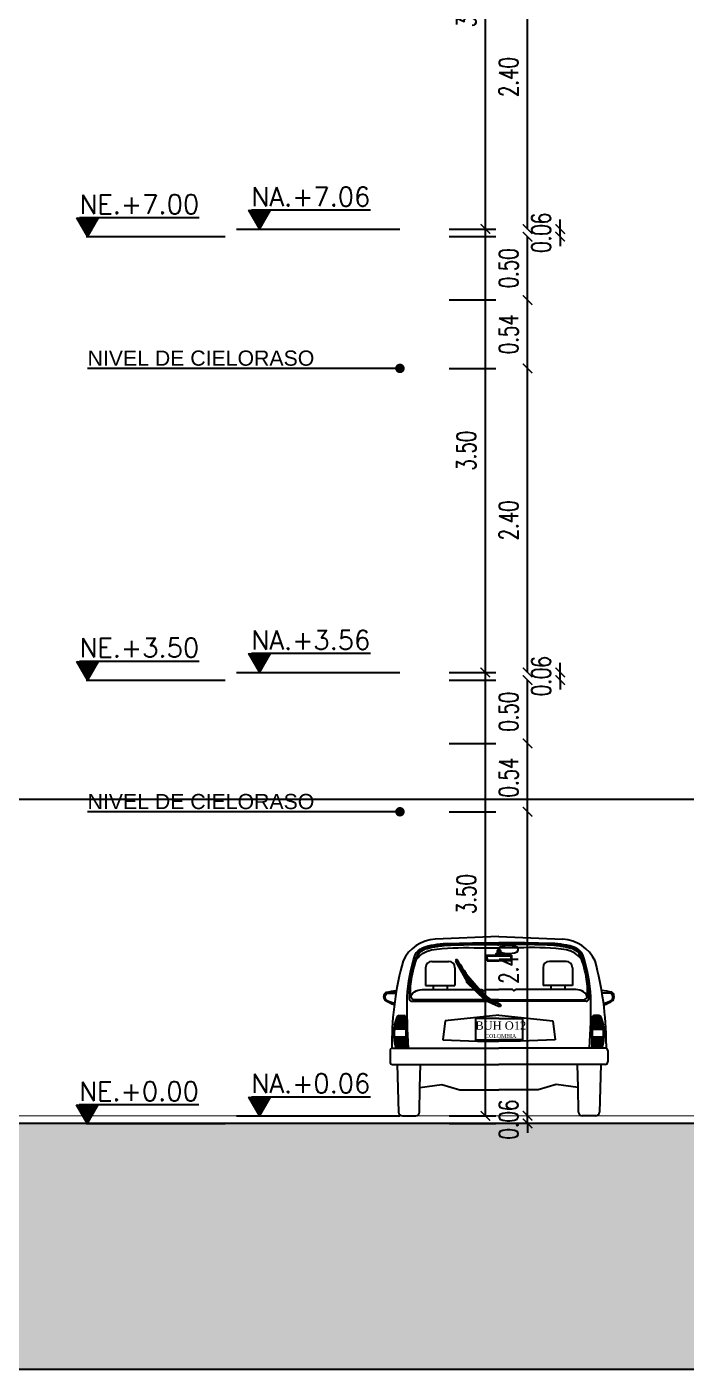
# Model space of a CAD drawing. Header units: millimetres. Extents: x 2056 to 4470, y 1400 to 3101.
# Drawn here: x 2068.62 to 2073.82, y 1438.33 to 1448.92 of the extents above; entities that cross this region are included whole.
import ezdxf

# ---------------------------------------------------------------- set-up
doc = ezdxf.new("R2010")
doc.units = ezdxf.units.MM
doc.linetypes.add('HIDDEN', pattern=[9.525, 6.35, -3.175])
for name, color, linetype in [('A-252', 252, 'Continuous'), ('A-PLAN-1', 5, 'Continuous'), ('A-PLAN-2', 4, 'Continuous'), ('A-PLAN-3', 3, 'Continuous'), ('A-PLAN-6', 9, 'Continuous'), ('A-PROY', 15, 'HIDDEN')]:
    doc.layers.add(name, color=color, linetype=linetype)
doc.styles.add('COTAS', font='romans.shx', dxfattribs={"width": 0.7})
doc.styles.add('NUEVO', font='SIMPLEX')
doc.styles.add('ROMAN', font='arial.ttf')
doc.styles.add('TIMES', font='times.shx')
doc.dimstyles.new('DIM75', dxfattribs={"dimtxt": 0.15, "dimasz": 0.075, "dimexe": 0, "dimexo": 0, "dimgap": 0.075, "dimtad": 1, "dimzin": 1, "dimdsep": 46, "dimtxsty": 'COTAS', "dimblk": 'ARCHTICK', "dimcen": 0, "dimse1": 1, "dimse2": 1, "dimclrd": 8, "dimclre": 8, "dimclrt": 54, "dimaunit": 1, "dimazin": 0, "dimtfac": 1, "dimtix": 1, "dimtmove": 1, "dimatfit": 3, "dimldrblk": 'DOT', "dimfxl": 1, "dimtvp": 1.75, "dimtolj": 1, "dimtzin": 4, "dimarcsym": 0})

# ---------------------------------------------------------------- blocks, each defined once
blk = doc.blocks.new('NE-2')
for p, q in [((-0.00083, 0.0015), (-0.00083, 0.00144)), ((-0.00079, 0.0015), (-0.00079, 0.00137)), ((-0.00075, 0.0015), (-0.00075, 0.00131)), ((-0.00072, 0.0015), (-0.00072, 0.00124)), ((-0.00068, 0.0015), (-0.00068, 0.00118)), ((-0.00064, 0.0015), (-0.00064, 0.00111)), ((-0.0006, 0.0015), (-0.0006, 0.00105)), ((-0.00057, 0.0015), (-0.00057, 0.00098)), ((-0.00053, 0.0015), (-0.00053, 0.00092)), ((-0.00049, 0.0015), (-0.00049, 0.00085)), ((-0.00045, 0.0015), (-0.00045, 0.00079)), ((-0.00042, 0.0015), (-0.00042, 0.00072)), ((-0.00038, 0.0015), (-0.00038, 0.00066)), ((-0.00034, 0.0015), (-0.00034, 0.00059)), ((-0.0003, 0.0015), (-0.0003, 0.00053)), ((-0.00027, 0.0015), (-0.00027, 0.00046)), ((-0.00023, 0.0015), (-0.00023, 0.0004)), ((-0.00019, 0.0015), (-0.00019, 0.00033)), ((-0.00015, 0.0015), (-0.00015, 0.00027)), ((-0.00012, 0.0015), (-0.00012, 0.0002)), ((-0.00008, 0.0015), (-0.00008, 0.00014)), ((-0.00004, 0.0015), (-0.00004, 0.00007)), ((0, 0.0015), (0, 0.00001)), ((0.00003, 0.0015), (0.00003, 0.00006)), ((0.00007, 0.0015), (0.00007, 0.00012)), ((0.00011, 0.0015), (0.00011, 0.00019)), ((0.00015, 0.0015), (0.00015, 0.00025)), ((0.00018, 0.0015), (0.00018, 0.00032)), ((0.00022, 0.0015), (0.00022, 0.00038)), ((0.00026, 0.0015), (0.00026, 0.00045)), ((0.0003, 0.0015), (0.0003, 0.00051)), ((0.00033, 0.0015), (0.00033, 0.00058)), ((0.00037, 0.0015), (0.00037, 0.00064)), ((0.00041, 0.0015), (0.00041, 0.00071)), ((0.00045, 0.0015), (0.00045, 0.00077)), ((0.00048, 0.0015), (0.00048, 0.00084)), ((0.00052, 0.0015), (0.00052, 0.0009)), ((0.00056, 0.0015), (0.00056, 0.00097)), ((0.0006, 0.0015), (0.0006, 0.00103)), ((0.00063, 0.0015), (0.00063, 0.0011)), ((0.00067, 0.0015), (0.00067, 0.00116)), ((0.00071, 0.0015), (0.00071, 0.00123)), ((0.00075, 0.0015), (0.00075, 0.00129)), ((0.00078, 0.0015), (0.00078, 0.00136)), ((0.00082, 0.0015), (0.00082, 0.00142)), ((0.00086, 0.0015), (0.00086, 0.00149))]:
    blk.add_line(p, q)
blk.add_lwpolyline([(-0.00087, 0.0015), (0, 0), (0.00087, 0.0015)])
at = {"style": 'NUEVO', "flags": 4}
blk.add_attdef('NE.', (-0.00064, 0.0018), '', height=0.0015, dxfattribs=at)
blk = doc.blocks.new('_ArchTick')
at = {"color": 0, "linetype": 'ByBlock', "const_width": 0.15}
blk.add_lwpolyline([(-0.5, -0.5), (0.5, 0.5)], dxfattribs=at)
blk = doc.blocks.new('_Dot')
at = {"color": 0, "linetype": 'ByBlock', "lineweight": -2}
blk.add_line((-0.5, 0), (-1, 0), dxfattribs=at)
at = {"color": 0, "linetype": 'ByBlock', "const_width": 0.5}
blk.add_lwpolyline([(-0.25, 0, 1), (0.25, 0, 1)], format="xyb", close=True, dxfattribs=at)
blk = doc.blocks.new('*D206')
at = {"color": 8, "lineweight": -2, "transparency": 16777216}
for p, q in [((2.385, 0.06), (2.385, 0.135)), ((2.385, 0), (2.385, 0.06)), ((2.385, 0), (2.385, -0.075))]:
    blk.add_line(p, q, dxfattribs=at)
at = {"color": 8, "lineweight": -2, "transparency": 16777216, "xscale": 0.075, "yscale": 0.075, "zscale": 0.075}
for p, rotation in [((2.385, 0.06), 270), ((2.385, 0), 90)]:
    blk.add_blockref('_ArchTick', p, dxfattribs=dict(at, rotation=rotation))
at = {"color": 54, "transparency": 16777216, "insert": (2.235, 0.03), "char_height": 0.15, "attachment_point": 5, "rotation": 90, "style": 'COTAS'}
blk.add_mtext('\\A1;0.06', dxfattribs=at)
blk = doc.blocks.new('*D207')
at = {"color": 8, "lineweight": -2, "transparency": 16777216}
blk.add_line((2.385, 0.06), (2.385, 2.46), dxfattribs=at)
at = {"color": 8, "lineweight": -2, "transparency": 16777216, "xscale": 0.075, "yscale": 0.075, "zscale": 0.075}
for p, rotation in [((2.385, 2.46), 90), ((2.385, 0.06), 270)]:
    blk.add_blockref('_ArchTick', p, dxfattribs=dict(at, rotation=rotation))
at = {"color": 54, "transparency": 16777216, "insert": (2.235, 1.26), "char_height": 0.15, "attachment_point": 5, "rotation": 90, "style": 'COTAS'}
blk.add_mtext('\\A1;2.40', dxfattribs=at)
blk = doc.blocks.new('*D199')
at = {"color": 8, "lineweight": -2, "transparency": 16777216}
blk.add_line((2.385, 2.46), (2.385, 3), dxfattribs=at)
at = {"color": 8, "lineweight": -2, "transparency": 16777216, "xscale": 0.075, "yscale": 0.075, "zscale": 0.075}
for p, rotation in [((2.385, 3), 90), ((2.385, 2.46), 270)]:
    blk.add_blockref('_ArchTick', p, dxfattribs=dict(at, rotation=rotation))
at = {"color": 54, "transparency": 16777216, "insert": (2.235, 2.73), "char_height": 0.15, "attachment_point": 5, "rotation": 90, "style": 'COTAS'}
blk.add_mtext('\\A1;0.54', dxfattribs=at)
blk = doc.blocks.new('*D208')
at = {"color": 8, "lineweight": -2, "transparency": 16777216}
blk.add_line((2.385, 3), (2.385, 3.5), dxfattribs=at)
at = {"color": 8, "lineweight": -2, "transparency": 16777216, "xscale": 0.075, "yscale": 0.075, "zscale": 0.075}
for p, rotation in [((2.385, 3.5), 90), ((2.385, 3), 270)]:
    blk.add_blockref('_ArchTick', p, dxfattribs=dict(at, rotation=rotation))
at = {"color": 54, "transparency": 16777216, "insert": (2.235, 3.25), "char_height": 0.15, "attachment_point": 5, "rotation": 90, "style": 'COTAS'}
blk.add_mtext('\\A1;0.50', dxfattribs=at)
blk = doc.blocks.new('*D200')
at = {"color": 8, "lineweight": -2, "transparency": 16777216}
for p, q in [((2.642, 3.56), (2.642, 3.635)), ((2.642, 3.5), (2.642, 3.56)), ((2.642, 3.5), (2.642, 3.425))]:
    blk.add_line(p, q, dxfattribs=at)
at = {"color": 8, "lineweight": -2, "transparency": 16777216, "xscale": 0.075, "yscale": 0.075, "zscale": 0.075}
for p, rotation in [((2.642, 3.56), 270), ((2.642, 3.5), 90)]:
    blk.add_blockref('_ArchTick', p, dxfattribs=dict(at, rotation=rotation))
at = {"color": 54, "transparency": 16777216, "insert": (2.492, 3.53), "char_height": 0.15, "attachment_point": 5, "rotation": 90, "style": 'COTAS'}
blk.add_mtext('\\A1;0.06', dxfattribs=at)
blk = doc.blocks.new('*D201')
at = {"color": 8, "lineweight": -2, "transparency": 16777216}
blk.add_line((2.385, 3.56), (2.385, 5.96), dxfattribs=at)
at = {"color": 8, "lineweight": -2, "transparency": 16777216, "xscale": 0.075, "yscale": 0.075, "zscale": 0.075}
for p, rotation in [((2.385, 5.96), 90), ((2.385, 3.56), 270)]:
    blk.add_blockref('_ArchTick', p, dxfattribs=dict(at, rotation=rotation))
at = {"color": 54, "transparency": 16777216, "insert": (2.235, 4.76), "char_height": 0.15, "attachment_point": 5, "rotation": 90, "style": 'COTAS'}
blk.add_mtext('\\A1;2.40', dxfattribs=at)
blk = doc.blocks.new('*D202')
at = {"color": 8, "lineweight": -2, "transparency": 16777216}
blk.add_line((2.385, 5.96), (2.385, 6.5), dxfattribs=at)
at = {"color": 8, "lineweight": -2, "transparency": 16777216, "xscale": 0.075, "yscale": 0.075, "zscale": 0.075}
for p, rotation in [((2.385, 6.5), 90), ((2.385, 5.96), 270)]:
    blk.add_blockref('_ArchTick', p, dxfattribs=dict(at, rotation=rotation))
at = {"color": 54, "transparency": 16777216, "insert": (2.235, 6.23), "char_height": 0.15, "attachment_point": 5, "rotation": 90, "style": 'COTAS'}
blk.add_mtext('\\A1;0.54', dxfattribs=at)
blk = doc.blocks.new('*D209')
at = {"color": 8, "lineweight": -2, "transparency": 16777216}
blk.add_line((2.385, 6.5), (2.385, 7), dxfattribs=at)
at = {"color": 8, "lineweight": -2, "transparency": 16777216, "xscale": 0.075, "yscale": 0.075, "zscale": 0.075}
for p, rotation in [((2.385, 7), 90), ((2.385, 6.5), 270)]:
    blk.add_blockref('_ArchTick', p, dxfattribs=dict(at, rotation=rotation))
at = {"color": 54, "transparency": 16777216, "insert": (2.235, 6.75), "char_height": 0.15, "attachment_point": 5, "rotation": 90, "style": 'COTAS'}
blk.add_mtext('\\A1;0.50', dxfattribs=at)
blk = doc.blocks.new('*D203')
at = {"color": 8, "lineweight": -2, "transparency": 16777216}
for p, q in [((2.642, 7.06), (2.642, 7.135)), ((2.642, 7), (2.642, 7.06)), ((2.642, 7), (2.642, 6.925))]:
    blk.add_line(p, q, dxfattribs=at)
at = {"color": 8, "lineweight": -2, "transparency": 16777216, "xscale": 0.075, "yscale": 0.075, "zscale": 0.075}
for p, rotation in [((2.642, 7.06), 270), ((2.642, 7), 90)]:
    blk.add_blockref('_ArchTick', p, dxfattribs=dict(at, rotation=rotation))
at = {"color": 54, "transparency": 16777216, "insert": (2.492, 7.03), "char_height": 0.15, "attachment_point": 5, "rotation": 90, "style": 'COTAS'}
blk.add_mtext('\\A1;0.06', dxfattribs=at)
blk = doc.blocks.new('*D210')
at = {"color": 8, "lineweight": -2, "transparency": 16777216}
blk.add_line((2.385, 7.06), (2.385, 9.46), dxfattribs=at)
at = {"color": 8, "lineweight": -2, "transparency": 16777216, "xscale": 0.075, "yscale": 0.075, "zscale": 0.075}
for p, rotation in [((2.385, 9.46), 90), ((2.385, 7.06), 270)]:
    blk.add_blockref('_ArchTick', p, dxfattribs=dict(at, rotation=rotation))
at = {"color": 54, "transparency": 16777216, "insert": (2.235, 8.26), "char_height": 0.15, "attachment_point": 5, "rotation": 90, "style": 'COTAS'}
blk.add_mtext('\\A1;2.40', dxfattribs=at)
blk = doc.blocks.new('*D215')
at = {"color": 8, "lineweight": -2, "transparency": 16777216}
blk.add_line((2.052, 0.06), (2.052, 3.56), dxfattribs=at)
at = {"color": 8, "lineweight": -2, "transparency": 16777216, "xscale": 0.075, "yscale": 0.075, "zscale": 0.075}
for p, rotation in [((2.052, 3.56), 90), ((2.052, 0.06), 270)]:
    blk.add_blockref('_ArchTick', p, dxfattribs=dict(at, rotation=rotation))
at = {"color": 54, "transparency": 16777216, "insert": (1.902, 1.81), "char_height": 0.15, "attachment_point": 5, "rotation": 90, "style": 'COTAS'}
blk.add_mtext('\\A1;3.50', dxfattribs=at)
blk = doc.blocks.new('*D216')
at = {"color": 8, "lineweight": -2, "transparency": 16777216}
blk.add_line((2.052, 3.56), (2.052, 7.06), dxfattribs=at)
at = {"color": 8, "lineweight": -2, "transparency": 16777216, "xscale": 0.075, "yscale": 0.075, "zscale": 0.075}
for p, rotation in [((2.052, 7.06), 90), ((2.052, 3.56), 270)]:
    blk.add_blockref('_ArchTick', p, dxfattribs=dict(at, rotation=rotation))
at = {"color": 54, "transparency": 16777216, "insert": (1.902, 5.31), "char_height": 0.15, "attachment_point": 5, "rotation": 90, "style": 'COTAS'}
blk.add_mtext('\\A1;3.50', dxfattribs=at)
blk = doc.blocks.new('*D205')
at = {"color": 8, "lineweight": -2, "transparency": 16777216}
blk.add_line((2.052, 7.06), (2.052, 10.56), dxfattribs=at)
at = {"color": 8, "lineweight": -2, "transparency": 16777216, "xscale": 0.075, "yscale": 0.075, "zscale": 0.075}
for p, rotation in [((2.052, 10.56), 90), ((2.052, 7.06), 270)]:
    blk.add_blockref('_ArchTick', p, dxfattribs=dict(at, rotation=rotation))
at = {"color": 54, "transparency": 16777216, "insert": (1.902, 8.81), "char_height": 0.15, "attachment_point": 5, "rotation": 90, "style": 'COTAS'}
blk.add_mtext('\\A1;3.50', dxfattribs=at)
blk = doc.blocks.new('*X40')
at = {"color": 0}
for p, q in [((593.042, 813.261), (593.124, 813.261)), ((593.043, 813.257), (593.124, 813.257)), ((593.044, 813.253), (593.124, 813.253)), ((593.044, 813.249), (593.124, 813.249)), ((593.045, 813.245), (593.124, 813.245)), ((593.046, 813.241), (593.124, 813.241)), ((593.047, 813.237), (593.124, 813.237)), ((593.047, 813.233), (593.124, 813.233)), ((593.048, 813.229), (593.124, 813.229)), ((593.049, 813.225), (593.124, 813.225)), ((593.049, 813.221), (593.124, 813.221)), ((593.05, 813.217), (593.124, 813.217)), ((593.051, 813.213), (593.124, 813.213)), ((593.052, 813.209), (593.124, 813.209)), ((593.052, 813.205), (593.124, 813.205)), ((593.053, 813.201), (593.124, 813.201)), ((593.054, 813.197), (593.124, 813.197)), ((593.055, 813.193), (593.124, 813.193)), ((593.055, 813.189), (593.123, 813.189)), ((593.056, 813.185), (593.123, 813.185))]:
    blk.add_line(p, q, dxfattribs=at)
blk = doc.blocks.new('*X41')
at = {"color": 0}
for p, q in [((593.045, 813.334), (593.124, 813.334)), ((593.046, 813.341), (593.124, 813.341)), ((593.047, 813.348), (593.124, 813.348)), ((593.049, 813.355), (593.124, 813.355)), ((593.051, 813.362), (593.124, 813.362)), ((593.052, 813.369), (593.124, 813.369)), ((593.054, 813.376), (593.124, 813.376)), ((593.056, 813.383), (593.124, 813.383)), ((593.058, 813.39), (593.124, 813.39)), ((593.061, 813.397), (593.124, 813.397)), ((593.063, 813.404), (593.123, 813.404)), ((593.068, 813.411), (593.119, 813.411)), ((593.044, 813.327), (593.123, 813.327))]:
    blk.add_line(p, q, dxfattribs=at)
blk = doc.blocks.new('BREAKPOS')
for p, q in [((-0.003, 1.414), (-0.505, 1.393)), ((-0.003, 1.414), (0.5, 1.393)), ((-0.003, 1.358), (-0.356, 1.354)), ((-0.003, 1.358), (0.351, 1.354)), ((-0.582, 1.168), (-0.582, 1.027)), ((-0.532, 1.218), (-0.4, 1.218)), ((-0.35, 1.168), (-0.35, 1.027)), ((-0.101, 1.267), (-0.095, 1.223)), ((-0.101, 1.267), (-0.003, 1.267)), ((-0.095, 1.223), (-0.003, 1.223)), ((0.096, 1.267), (-0.003, 1.267)), ((0.09, 1.223), (-0.003, 1.223)), ((0.096, 1.267), (0.09, 1.223)), ((0.345, 1.168), (0.345, 1.027)), ((0.527, 1.218), (0.395, 1.218)), ((0.577, 1.168), (0.577, 1.027)), ((-0.814, 0.972), (-0.883, 0.968)), ((-0.582, 1.027), (-0.35, 1.027)), ((-0.521, 1.027), (-0.521, 0.996)), ((-0.411, 1.027), (-0.411, 0.996)), ((0.577, 1.027), (0.345, 1.027)), ((0.406, 1.027), (0.406, 0.996)), ((0.516, 1.027), (0.516, 0.996)), ((0.809, 0.972), (0.878, 0.968)), ((-0.902, 0.946), (-0.9, 0.921)), ((-0.887, 0.904), (-0.827, 0.882)), ((-0.691, 0.903), (-0.098, 0.903)), ((-0.047, 0.903), (-0.003, 0.903)), ((0.685, 0.903), (-0.003, 0.903)), ((0.882, 0.904), (0.822, 0.882)), ((0.897, 0.946), (0.895, 0.921)), ((-0.79, 0.79), (-0.754, 0.79)), ((-0.734, 0.77), (-0.734, 0.534)), ((-0.428, 0.75), (-0.446, 0.598)), ((-0.003, 0.794), (-0.428, 0.75)), ((-0.003, 0.794), (0.423, 0.75)), ((0.423, 0.75), (0.441, 0.598)), ((0.729, 0.77), (0.729, 0.534)), ((0.785, 0.79), (0.749, 0.79)), ((-0.848, 0.569), (-0.848, 0.534)), ((-0.842, 0.534), (-0.003, 0.534)), ((-0.446, 0.598), (-0.171, 0.588)), ((-0.171, 0.588), (-0.003, 0.588)), ((0.166, 0.588), (-0.003, 0.588)), ((0.836, 0.534), (-0.003, 0.534)), ((0.441, 0.598), (0.166, 0.588)), ((0.842, 0.569), (0.842, 0.534)), ((0.842, 0.569), (0.842, 0.534)), ((-0.862, 0.514), (-0.862, 0.424)), ((0.856, 0.514), (0.856, 0.424)), ((-0.842, 0.404), (-0.003, 0.404)), ((-0.806, 0.405), (-0.795, 0.028)), ((-0.626, 0.222), (-0.622, 0.404)), ((0.836, 0.404), (-0.003, 0.404)), ((0.621, 0.222), (0.617, 0.404)), ((0.801, 0.405), (0.79, 0.028)), ((-0.629, 0.028), (-0.626, 0.222)), ((-0.626, 0.222), (-0.453, 0.246)), ((-0.453, 0.246), (-0.311, 0.205)), ((0.448, 0.246), (0.306, 0.205)), ((0.621, 0.222), (0.448, 0.246)), ((0.624, 0.028), (0.621, 0.222)), ((-0.311, 0.205), (-0.003, 0.205)), ((0.306, 0.205), (-0.003, 0.205)), ((-0.765, -0.001), (-0.659, -0.001)), ((0.76, -0.001), (0.654, -0.001))]:
    blk.add_line(p, q)
for points in [[(-0.716, 0.534, -0.023319), (-0.726, 0.937, -0.070827), (-0.663, 1.27, -0.143636), (-0.607, 1.326, -0.076099), (-0.418, 1.359, -0.005732), (-0.003, 1.365, 0.001219)], [(-0.116, 0.915), (-0.668, 0.915, -0.310002), (-0.701, 0.945, -0.045966), (-0.691, 1.097, -0.056143), (-0.634, 1.28, -0.172421), (-0.584, 1.316, -0.043166), (-0.434, 1.344, -0.014659), (-0.028, 1.35, 0.002846), (-0.003, 1.349, -1.0157)], [(-0.653, 1.235, -0.179752), (-0.534, 1.309, -0.041451), (-0.199, 1.326), (-0.003, 1.326)], [(0.711, 0.534, 0.023319), (0.721, 0.937, 0.070827), (0.658, 1.27, 0.143636), (0.602, 1.326, 0.076099), (0.413, 1.359, 0.005732), (-0.003, 1.365, -0.001219)], [(-0.003, 0.915), (0.663, 0.915, 0.310002), (0.696, 0.945, 0.045966), (0.686, 1.097, 0.056143), (0.629, 1.28, 0.172421), (0.579, 1.316, 0.043166), (0.429, 1.344, 0.014659), (0.022, 1.35, -0.002846), (-0.003, 1.349, 1.0157)], [(0.647, 1.235, 0.179752), (0.529, 1.309, 0.041451), (0.194, 1.326), (-0.003, 1.326)], [(-0.338, 1.221), (-0.341, 1.233), (-0.335, 1.234, 0.080976), (-0.07, 0.917), (-0.072, 0.913, -0.08228), (-0.305, 1.165)], [(-0.072, 0.913, -0.082101), (-0.281, 1.123)], [(-0.828, 0.874, -0.036339), (-0.901, 0.908, -0.186983), (-0.909, 0.948, -0.292931), (-0.892, 0.974, -0.027632), (-0.811, 0.987, -1.117741)], [(-0.827, 0.885, -0.02502), (-0.889, 0.908, -0.214342), (-0.897, 0.921, -0.175694), (-0.898, 0.952, -0.206837), (-0.887, 0.964, -0.03803), (-0.815, 0.968, -0.975066)], [(-0.699, 0.938, -0.204777), (-0.656, 0.985, -0.101513), (-0.593, 0.996), (-0.198, 0.996)], [(0.694, 0.938, 0.204777), (0.651, 0.985, 0.101513), (0.588, 0.996), (0.132, 0.996), (0.114, 0.985), (0.104, 0.996), (-0.003, 0.996)], [(0.823, 0.874, 0.036339), (0.896, 0.908, 0.186983), (0.904, 0.948, 0.292931), (0.887, 0.974, 0.027632), (0.806, 0.987, 1.117741)], [(0.822, 0.885, 0.02502), (0.883, 0.908, 0.214342), (0.892, 0.921, 0.175694), (0.893, 0.952, 0.206837), (0.882, 0.964, 0.03803), (0.81, 0.968, 0.975066)], [(0.002, 0.882, -1.255324), (-0.006, 0.863), (-0.112, 0.908), (-0.114, 0.918), (-0.109, 0.925), (-0.102, 0.926), (0.002, 0.882)], [(-0.105, 0.926, 0.032666), (-0.002, 0.88, 0.178299)], [(-0.074, 0.915), (-0.076, 0.915, -0.310002)], [(-0.003, 0.915), (-0.071, 0.915, -0.310002)], [(-0.005, 0.864, 0.583471), (0.002, 0.876, 2.296919)], [(-0.738, 0.539), (-0.812, 0.539, -0.083318), (-0.827, 0.666, -0.045873), (-0.807, 0.767, -0.11685), (-0.794, 0.783), (-0.756, 0.783, -0.356296), (-0.738, 0.765), (-0.738, 0.539)], [(0.733, 0.539), (0.806, 0.539, 0.083318), (0.822, 0.666, 0.045873), (0.802, 0.767, 0.11685), (0.789, 0.783), (0.751, 0.783, 0.356296), (0.733, 0.765), (0.733, 0.539)]]:
    blk.add_lwpolyline(points, format="xyb")
for points in [[(-0.024, 1.267), (-0.024, 1.28), (0.018, 1.28), (0.018, 1.267)], [(-0.008, 1.28), (-0.008, 1.299), (0.003, 1.299), (0.003, 1.28)], [(-0.093, 1.225), (-0.097, 1.263), (0.092, 1.263), (0.089, 1.225)]]:
    blk.add_lwpolyline(points, close=True)
for points in [[(-0.255, 1.058), (-0.343, 1.219), (-0.341, 1.222), (-0.253, 1.06)], [(-0.341, 1.222), (-0.338, 1.221), (-0.248, 1.064)], [(-0.111, 0.922), (-0.253, 1.06), (-0.25, 1.064), (-0.107, 0.925)], [(-0.25, 1.064), (-0.248, 1.064), (-0.102, 0.926)], [(-0.112, 0.912), (-0.258, 1.054), (-0.255, 1.058), (-0.112, 0.921)], [(-0.153, 0.996), (-0.138, 0.996), (-0.119, 0.985), (-0.11, 0.996), (-0.003, 0.996)], [(-0.188, 0.768), (-0.188, 0.598), (-0.003, 0.598)], [(-0.003, 0.768), (-0.188, 0.768)], [(0.183, 0.768), (0.183, 0.598), (-0.003, 0.598)], [(-0.003, 0.768), (0.183, 0.768)]]:
    blk.add_lwpolyline(points)
for points in [[(-0.742, 0.684), (-0.822, 0.684, -0.051725), (-0.803, 0.762, -0.218992), (-0.789, 0.777), (-0.757, 0.777, -0.339173), (-0.742, 0.757)], [(0.737, 0.684), (0.817, 0.684, 0.051725), (0.798, 0.762, 0.218992), (0.784, 0.777), (0.752, 0.777, 0.339173), (0.737, 0.757)], [(-0.742, 0.621), (-0.824, 0.621, 0.002134), (-0.809, 0.543), (-0.742, 0.543)], [(0.737, 0.621), (0.819, 0.621, -0.002134), (0.804, 0.543), (0.737, 0.543)]]:
    blk.add_lwpolyline(points, format="xyb", close=True)
for centre, radius, start, end in [((-0.489, 1.093), 0.3, 93.0927, 154.4943), ((0.484, 1.093), 0.3, 25.5057, 86.9073), ((0.149, 0.945), 0.86, 157.2288, 181.5112), ((-0.556, 1.229), 0.1, 103.0571, 151.2532), ((-0.336, 0.282), 1.073, 90.684, 103.0571), ((-0.003, 1.296), 0.0144, 294.0416, 245.9584), ((0.331, 0.282), 1.073, 76.9429, 89.316), ((0.551, 1.229), 0.1, 28.7468, 76.9429), ((-0.155, 0.945), 0.86, 358.4888, 22.7712), ((1.658, 0.564), 2.506, 164.7529, 179.8739), ((-0.532, 1.168), 0.05, 90, 180), ((-0.4, 1.168), 0.05, 0, 90), ((0.395, 1.168), 0.05, 90, 180), ((0.527, 1.168), 0.05, 0, 90), ((-1.663, 0.564), 2.506, 0.1261, 15.2471), ((-0.882, 0.948), 0.02, 93.8109, 183.9485), ((0.877, 0.948), 0.02, 356.0515, 86.1891), ((-0.88, 0.923), 0.02, 183.9485, 249.7909), ((-0.691, 0.923), 0.02, 181.8265, 270), ((0.685, 0.923), 0.02, 270, 358.1735), ((0.875, 0.923), 0.02, 290.2091, 356.0515), ((-0.456, 0.645), 0.377, 159.5617, 197.1712), ((-0.79, 0.77), 0.02, 90, 160.0057), ((-0.754, 0.77), 0.02, 0, 90), ((0.749, 0.77), 0.02, 90, 180), ((0.785, 0.77), 0.02, 19.9943, 90), ((0.451, 0.645), 0.377, 342.8288, 20.4383), ((-0.842, 0.514), 0.02, 90, 180), ((0.836, 0.514), 0.02, 0, 90), ((0.836, 0.514), 0.02, 0, 90), ((-0.842, 0.424), 0.02, 180, 270), ((0.836, 0.424), 0.02, 270, 0), ((-0.765, 0.029), 0.03, 182.2738, 270), ((-0.659, 0.029), 0.03, 270, 357.7529), ((0.654, 0.029), 0.03, 182.2471, 270), ((0.76, 0.029), 0.03, 270, 357.7262)]:
    blk.add_arc(centre, radius, start, end)
for name in ['*X41', '*X40']:
    blk.add_blockref(name, (-593.866, -812.641))
at = {"xscale": -1}
for name in ['*X41', '*X40']:
    blk.add_blockref(name, (593.861, -812.641), dxfattribs=at)
at = {"style": 'TIMES'}
for s, height, p in [('BUH O12', 0.065, (-0.189, 0.679)), ('COLOMBIA', 0.03, (-0.111, 0.614))]:
    blk.add_text(s, height=height, dxfattribs=at).set_placement(p)
blk = doc.blocks.new('NIVELES')
for points in [[(-1.097, 7), (0, 7)], [(0.088, 7.06), (1.378, 7.06)], [(-1.097, 3.5), (0, 3.5)], [(0.088, 3.56), (1.378, 3.56)], [(-1.097, 0), (0, 0)], [(0.088, 0.06), (1.378, 0.06)]]:
    blk.add_lwpolyline(points)
at = {"layer": 'A-PROY', "ltscale": 0.5}
for points in [[(1.766, 7.06), (2.134, 7.06)], [(1.766, 7), (2.134, 7)], [(1.766, 6.5), (2.134, 6.5)], [(1.766, 5.96), (2.134, 5.96)], [(1.766, 3.56), (2.134, 3.56)], [(1.766, 3.5), (2.134, 3.5)], [(1.766, 3), (2.134, 3)], [(1.766, 2.46), (2.134, 2.46)], [(1.766, 0.06), (2.134, 0.06)], [(1.766, 0), (2.134, 0)]]:
    blk.add_lwpolyline(points, dxfattribs=at)
at = {"xscale": 100, "yscale": 100, "zscale": 100}
for p, values in [((-1.086, 7.001), {'NE.': '%%UNE.+7.00%%U'}), ((0.27, 7.061), {'NE.': '%%UNA.+7.06%%U'}), ((-1.086, 3.5), {'NE.': '%%UNE.+3.50%%U'}), ((0.27, 3.561), {'NE.': '%%UNA.+3.56%%U'}), ((-1.089, -0.001), {'NE.': '%%UNE.+0.00%%U'}), ((0.27, 0.061), {'NE.': '%%UNA.+0.06%%U'})]:
    blk.add_blockref('NE-2', p, dxfattribs=at).add_auto_attribs(values)
at = {"style": 'ROMAN'}
for p in [(-1.086, 5.981), (-1.086, 2.481)]:
    blk.add_text('NIVEL DE CIELORASO', height=0.12, dxfattribs=at).set_placement(p)
for base, p1, p2, picture, middle in [((2.052, 10.56), (2.134, 7.06), (2.134, 10.56), '*D205', (1.902, 8.81)), ((2.385, 9.46), (2.134, 7.06), (2.134, 9.46), '*D210', (2.235, 8.26)), ((2.642, 7.06), (2.391, 7), (2.391, 7.06), '*D203', (2.492, 7.03)), ((2.052, 7.06), (1.766, 3.56), (2.134, 7.06), '*D216', (1.902, 5.31)), ((2.385, 7), (2.134, 6.5), (2.134, 7), '*D209', (2.235, 6.75)), ((2.385, 6.5), (2.134, 5.96), (2.134, 6.5), '*D202', (2.235, 6.23)), ((2.385, 5.96), (2.134, 3.56), (2.134, 5.96), '*D201', (2.235, 4.76)), ((2.642, 3.56), (2.391, 3.5), (2.391, 3.56), '*D200', (2.492, 3.53)), ((2.052, 3.56), (1.766, 0.06), (1.766, 3.56), '*D215', (1.902, 1.81)), ((2.385, 3.5), (2.134, 3), (2.134, 3.5), '*D208', (2.235, 3.25)), ((2.385, 3), (2.134, 2.46), (2.134, 3), '*D199', (2.235, 2.73)), ((2.385, 2.46), (2.134, 0.06), (2.134, 2.46), '*D207', (2.235, 1.26)), ((2.385, 0.06), (2.134, 0), (2.134, 0.06), '*D206', (2.235, 0.03))]:
    dim = blk.add_linear_dim(base=base, p1=p1, p2=p2, angle=90, dimstyle='DIM75')
    dim.commit()
    dim.dimension.update_dxf_attribs({"geometry": picture, "text_midpoint": middle})
for points in [[(1.378, 5.96), (-1.086, 5.96)], [(1.378, 2.46), (-1.086, 2.46)]]:
    blk.add_leader(points, dimstyle='DIM75', override={"dimgap": 0.075, "dimtad": 0})

msp = doc.modelspace()

# ---------------------------------------------------------------- hatches: boundary and pattern name
at = {"layer": 'A-PLAN-6'}
h = msp.add_hatch(dxfattribs=at)
h.set_pattern_fill('AR-PARQ1', color=256, scale=0.002, angle=45, style=0)
h.set_pattern_definition([(135, (-986962.319, -1731722.1817), (-0.86210458762, 4e-15), [0.6096, -0.6096]), (135, (-986962.24714, -1731722.1099), (-0.86210458762, 4e-15), [0.6096, -0.6096]), (135, (-986962.1753, -1731722.03804), (-0.86210458762, 4e-15), [0.6096, -0.6096]), (135, (-986962.10346, -1731721.9662), (-0.86210458762, 4e-15), [0.6096, -0.6096]), (135, (-986962.0316, -1731721.89436), (-0.86210458762, 4e-15), [0.6096, -0.6096]), (135, (-986961.9598, -1731721.8225), (-0.86210458762, 4e-15), [0.6096, -0.6096]), (135, (-986961.8879, -1731721.7507), (-0.86210458762, 4e-15), [0.6096, -0.6096]), (45, (-986962.75003, -1731721.7507), (0.86210458762, -4e-15), [0.6096, -0.6096]), (45, (-986962.8219, -1731721.67883), (0.86210458762, -4e-15), [0.6096, -0.6096]), (45, (-986962.8937, -1731721.607), (0.86210458762, -4e-15), [0.6096, -0.6096]), (45, (-986962.96556, -1731721.53515), (0.86210458762, -4e-15), [0.6096, -0.6096]), (45, (-986963.0374, -1731721.4633), (0.86210458762, -4e-15), [0.6096, -0.6096]), (45, (-986963.10924, -1731721.39146), (0.86210458762, -4e-15), [0.6096, -0.6096]), (45, (-986963.1811, -1731721.3196), (0.86210458762, -4e-15), [0.6096, -0.6096])])
h.paths.add_polyline_path([(2055.913, 1440.267), (2055.913, 1438.327), (2117.707, 1438.327), (2117.707, 1440.152), (2105.92, 1440.152), (2105.92, 1440.267), (2103.158, 1440.267), (2103.158, 1440.117), (2081.34, 1440.117), (2081.34, 1440.267)])

# ---------------------------------------------------------------- linework, layer by layer
at = {"layer": 'A-PLAN-1', "const_width": 0.01}
msp.add_lwpolyline([(2055.913, 1440.327), (2105.92, 1440.327)], dxfattribs=at)
at = {"layer": 'A-PLAN-2'}
msp.add_lwpolyline([(2055.913, 1440.267), (2055.913, 1438.327), (2117.707, 1438.327), (2117.707, 1440.152), (2105.92, 1440.152), (2105.92, 1440.267), (2103.158, 1440.267), (2103.158, 1440.117), (2081.34, 1440.117), (2081.34, 1440.267), (2055.913, 1440.267)], dxfattribs=at)
at = {"layer": 'A-PLAN-6'}
msp.add_lwpolyline([(2056.163, 1442.827), (2079.439, 1442.827)], dxfattribs=at)

# ---------------------------------------------------------------- block references
at = {"layer": 'A-252'}
msp.add_blockref('NIVELES', (2070.189, 1440.267), dxfattribs=at)
at = {"layer": 'A-PLAN-3'}
msp.add_blockref('BREAKPOS', (2072.351, 1440.328), dxfattribs=at)

doc.saveas('drawing.dxf')
